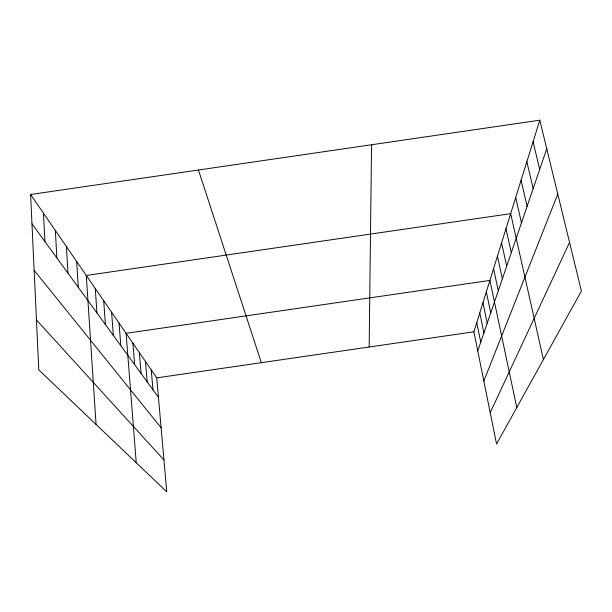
<?xml version="1.0" encoding="UTF-8"?>
<svg xmlns="http://www.w3.org/2000/svg" width="612" height="612" viewBox="0 0 612 612"><rect width="100%" height="100%" fill="white"/><g stroke="black" fill="none" stroke-linecap="round" stroke-linejoin="round"><path stroke-width="0.92" d="M369.158 347.019L371.56 144.746M539.792 120.197L581.4 291.037L496.554 444.029L473.895 331.803L539.792 120.197L30.6 194.501L38.793 369.885L166.747 491.803L156.741 377.864L30.6 194.501M477.758 350.951L546.745 148.754M483.832 381.001L557.784 194.065M490.22 412.649L569.558 242.413M156.741 377.864L473.895 331.803M36.46 319.969L163.947 459.941M34.142 270.336L161.132 427.811M31.969 223.816L158.447 397.303M198.441 170.006L261.332 362.679M533.075 141.77L539.685 169.44M526.856 161.744L533.159 188.58M521.08 180.288L527.1 206.336M515.702 197.546L521.462 222.852M543.41 359.535L510.683 213.665L86.292 275.461L96.061 424.445M505.994 228.735L511.288 252.672M501.588 242.872L506.682 266.166M497.457 256.145L502.36 278.843M493.57 268.637L498.29 290.761M516.78 407.561L489.898 280.418L126.095 333.318L136.231 462.726M486.333 291.87L490.732 312.916M482.967 302.688L487.221 323.228M479.777 312.923L483.893 332.966M476.763 322.608L480.749 342.2M151.256 369.893L152.969 389.79M145.48 361.493L147.194 381.865M139.375 352.619L141.097 373.496M132.926 343.24L134.648 364.653M119.072 323.105L120.786 345.635M111.621 312.273L113.327 335.407M103.703 300.767L105.402 324.528M95.281 288.52L96.956 312.946M76.691 261.5L78.305 287.372M66.402 246.544L67.97 273.197M55.348 230.479L56.87 257.966M43.452 213.175L44.906 241.556"/></g></svg>
